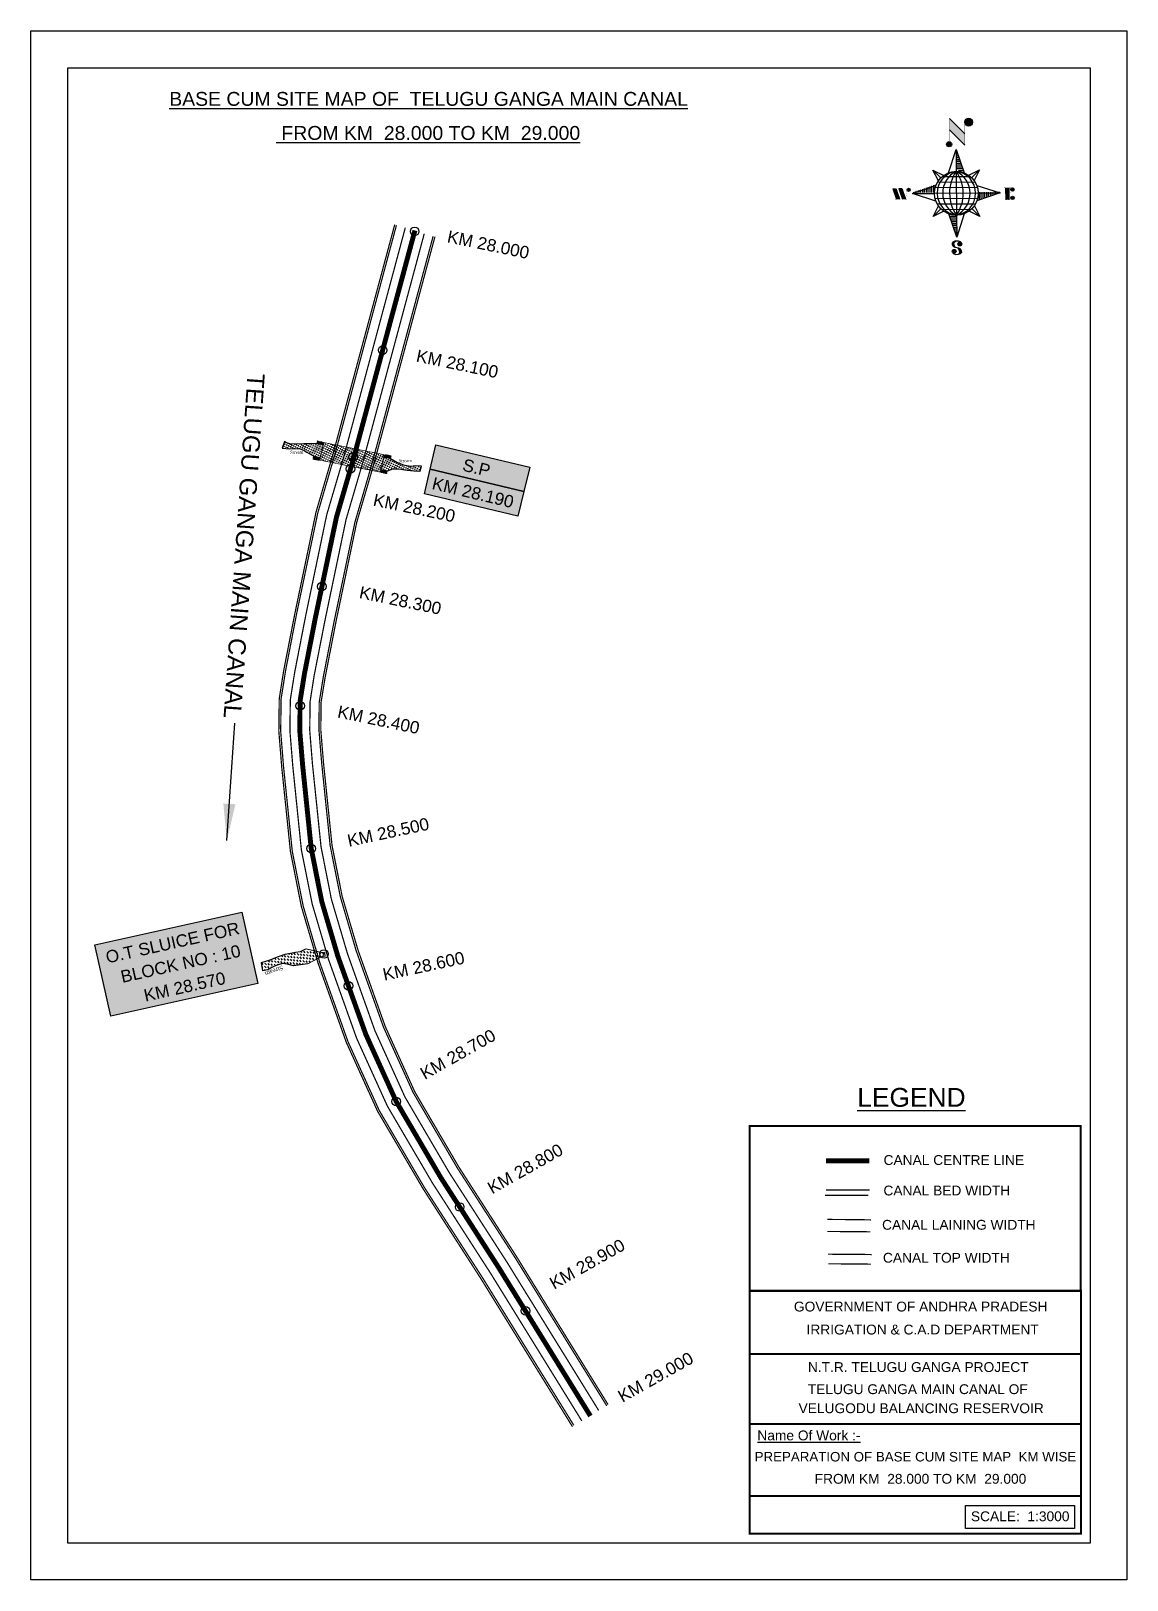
# Model space of a CAD drawing. Header units: inches. Extents: x 263488 to 264379, y 1730993 to 1732253.
import ezdxf

# ---------------------------------------------------------------- set-up
doc = ezdxf.new("R2010")
doc.units = ezdxf.units.IN
doc.header["$MEASUREMENT"] = 0
doc.header["$PDMODE"] = 32
doc.header["$PDSIZE"] = 7
doc.linetypes.add('ACAD_ISO02W100', pattern=[15, 12, -3])
for name, color, linetype in [('AQUADUCT', 1, 'Continuous'), ('bed with', 5, 'Continuous'), ('bord', 1, 'Continuous'), ('cahnige', 7, 'Continuous'), ('canal', 1, 'Continuous'), ('CARTTRACK', 30, 'ACAD_ISO02W100'), ('chainage', 7, 'Continuous'), ('FRAME 025', 7, 'Continuous'), ('lining', 4, 'Continuous'), ('OT', 7, 'Continuous'), ('STREAM', 4, 'Continuous'), ('Stu coo', 3, 'Continuous'), ('TEXT', 7, 'Continuous'), ('top of bund', 1, 'Continuous'), ('UT', 173, 'ACAD_ISO02W100'), ('V', 6, 'Continuous'), ('ZSTU', 7, 'Continuous')]:
    doc.layers.add(name, color=color, linetype=linetype)
doc.styles.add('5mm', font='times.ttf', dxfattribs={"height": 3})
doc.styles.get("Standard").update_dxf_attribs({"font": 'arial.ttf'})
doc.dimstyles.get("Standard").update_dxf_attribs({"dimtxt": 0.18, "dimasz": 0.18, "dimexe": 0.18, "dimexo": 0.0625, "dimgap": 0.09, "dimtad": 0, "dimtih": 1, "dimtoh": 1, "dimdec": 4, "dimzin": 0, "dimdsep": 46, "dimtxsty": 'Standard', "dimcen": 0.09, "dimadec": 0, "dimazin": 0, "dimtfac": 1, "dimtdec": 4, "dimtofl": 0, "dimtmove": 0, "dimatfit": 3, "dimfxl": 1, "dimtolj": 1, "dimtzin": 0, "dimarcsym": 0})
pattern_1 = [(228.0128, (-362214.33102, -1526288.49251), (-7.999998232158, -9.0000013416072), [0.134536, -13.319088]), (184.9697, (-362214.42102, -1526288.592507), (12.0000010515176, 0.999991307007), [0.230868, -22.855925]), (132.5104, (-362214.65102, -1526288.61251), (9.9999907183468, -11.0000086738712), [0.162788, -16.116032]), (267.2737, (-362215.04102, -1526288.862507), (0.9999960177272, 20.0000002949735), [0.210238, -20.813558]), (292.8337, (-362215.05102, -1526289.072507), (-5.0000099054371, 11.9999964117778), [0.206155, -20.409373]), (357.2737, (-362214.97102, -1526289.262507), (-20.0000002949735, 0.9999960177272), [0.210238, -20.813558]), (37.6942, (-362214.761022, -1526289.272507), (-13.000007345618, -9.9999904051605), [0.278029, -27.524849]), (72.2553, (-362214.541022, -1526289.102507), (7.0000107627054, 21.9999962312392), [0.262488, -25.986321]), (121.4296, (-362214.46102, -1526288.852507), (-8.0000082341764, 12.9999950364926), [0.21095, -20.884073]), (175.2364, (-362214.57102, -1526288.67251), (11.0000009463196, -0.9999915326613), [0.240832, -11.800763]), (222.3974, (-362214.811022, -1526288.652507), (-12.0000073510732, -10.9999920820141), [0.311448, -30.833375]), (138.8141, (-362214.05102, -1526288.87251), (-7.0000029468057, 5.999997313343), [0.106301, -10.523844]), (171.4692, (-362214.13102, -1526288.802507), (12.9999982848151, -2.0000079100398), [0.202237, -20.021511]), (225, (-362214.331, -1526288.7725), (-1e-16, -1.00000030945), [0.141421, -1.272792]), (203.1986, (-362214.40102, -1526288.65251), (4.999999730667, 2.000001325265), [0.076158, -7.539615]), (291.8014, (-362214.47102, -1526288.6825), (-0.9999999105, 3.00000027301), [0.107703, -5.277462]), (30.9638, (-362214.43102, -1526288.7825), (2.999998022288, 2.00000248354), [0.174929, -5.656023]), (161.5651, (-362214.28102, -1526288.6925), (2.00000043459, -0.99999840322), [0.126491, -3.035787]), (16.3895, (-362215.05102, -1526288.682507), (10.000002198412, 2.999992709818), [0.1772, -17.542845]), (70.3462, (-362214.88102, -1526288.63251), (-3.9999952473717, -11.0000021356062), [0.148661, -14.717408]), (293.1986, (-362214.28102, -1526288.49251), (-2.000001325265, 4.999999730667), [0.152315, -7.463458]), (343.6105, (-362214.22102, -1526288.632507), (-10.000002198412, 2.999992709818), [0.1772, -17.542845]), (339.444, (-362215.05102, -1526289.30251), (-5.000001844542, 1.999995996422), [0.17088, -8.373124]), (294.7751, (-362214.89102, -1526289.36251), (-4.9999921892452, 11.000003421839), [0.143178, -14.174643]), (66.8014, (-362214.27102, -1526289.49251), (2.000001325265, 4.999999730667), [0.152315, -7.463458]), (17.354, (-362214.21102, -1526289.35251), (-13.0000020190968, -3.9999945022591), [0.167631, -16.595424]), (69.444, (-362214.76102, -1526289.49251), (-1.999995996422, -5.000001844542), [0.08544, -8.458564]), (101.3099, (-362214.33102, -1526289.4925), (-0.999997632162, 4.00000075223), [0.05099, -5.048029]), (165.9638, (-362214.34102, -1526289.4425), (3.00000054599, -0.99999805736), [0.206155, -3.91695]), (186.009, (-362214.54102, -1526289.392507), (9.999999750906, 0.9999993174818), [0.19105, -18.913923]), (303.6901, (-362214.43102, -1526288.8725), (-1.000001334507, 1.99999955777), [0.144222, -3.461329]), (353.1572, (-362214.351022, -1526288.992507), (16.9999993654786, -2.0000079979248), [0.251794, -24.927563]), (60.9454, (-362214.10102, -1526289.02251), (-4.000000027199, -7.0000003845697), [0.102956, -10.192674]), (90, (-362214.051, -1526288.9325), (-1, 1), [0.06, -0.94]), (120.2564, (-362214.56102, -1526289.36251), (3.9999948868027, -7.0000024558547), [0.138924, -13.75352]), (48.0128, (-362214.63102, -1526289.24251), (7.999998232158, 9.0000013416072), [0.269072, -13.184552]), (0, (-362214.451, -1526289.0425), (1, 1), [0.26, -0.74]), (325.3048, (-362214.19102, -1526289.04251), (-9.9999942589875, 7.0000086095945), [0.158114, -15.653274]), (254.0546, (-362214.06102, -1526289.13251), (-0.999999889296, -4.000000126652), [0.145602, -7.134508]), (207.646, (-362214.10102, -1526289.272507), (-18.9999958071796, -10.0000077131692), [0.237065, -23.469474]), (175.4261, (-362214.311022, -1526289.382507), (-13.0000005583121, 0.9999948011611), [0.250799, -24.829074])]
pattern_2 = [(0, (-362215.051, -1526289.4925), (1.25, 1.25), [1.25, -1.25])]
pattern_3 = [(228.0128, (-362243.17535, -1526336.432974), (-7.999998232158, -9.0000013416072), [0.134536, -13.319088]), (184.9697, (-362243.26535, -1526336.532974), (12.0000010515176, 0.999991307007), [0.230868, -22.855925]), (132.5104, (-362243.49535, -1526336.552974), (9.9999907183468, -11.0000086738712), [0.162788, -16.116032]), (267.2737, (-362243.88535, -1526336.802974), (0.9999960177272, 20.0000002949735), [0.210238, -20.813558]), (292.8337, (-362243.89535, -1526337.012974), (-5.0000099054371, 11.9999964117778), [0.206155, -20.409373]), (357.2737, (-362243.81535, -1526337.202974), (-20.0000002949735, 0.9999960177272), [0.210238, -20.813558]), (37.6942, (-362243.60535, -1526337.212974), (-13.000007345618, -9.9999904051605), [0.278029, -27.524849]), (72.2553, (-362243.38535, -1526337.042974), (7.0000107627054, 21.9999962312392), [0.262488, -25.986321]), (121.4296, (-362243.30535, -1526336.792974), (-8.0000082341764, 12.9999950364926), [0.21095, -20.884073]), (175.2364, (-362243.41535, -1526336.612974), (11.0000009463196, -0.9999915326613), [0.240832, -11.800763]), (222.3974, (-362243.65535, -1526336.592974), (-12.0000073510732, -10.9999920820141), [0.311448, -30.833375]), (138.8141, (-362242.89535, -1526336.81297), (-7.0000029468057, 5.999997313343), [0.106301, -10.523844]), (171.4692, (-362242.97535, -1526336.742974), (12.9999982848151, -2.0000079100398), [0.202237, -20.021511]), (225, (-362243.17535, -1526336.713), (-1e-16, -1.00000030945), [0.141421, -1.272792]), (203.1986, (-362243.24535, -1526336.59297), (4.999999730667, 2.000001325265), [0.076158, -7.539615]), (291.8014, (-362243.31535, -1526336.62297), (-0.9999999105, 3.00000027301), [0.107703, -5.277462]), (30.9638, (-362243.27535, -1526336.72297), (2.999998022288, 2.00000248354), [0.174929, -5.656023]), (161.5651, (-362243.12535, -1526336.63297), (2.00000043459, -0.99999840322), [0.126491, -3.035787]), (16.3895, (-362243.89535, -1526336.622974), (10.000002198412, 2.999992709818), [0.1772, -17.542845]), (70.3462, (-362243.72535, -1526336.572974), (-3.9999952473717, -11.0000021356062), [0.148661, -14.717408]), (293.1986, (-362243.12535, -1526336.43297), (-2.000001325265, 4.999999730667), [0.152315, -7.463458]), (343.6105, (-362243.06535, -1526336.572974), (-10.000002198412, 2.999992709818), [0.1772, -17.542845]), (339.444, (-362243.89535, -1526337.24297), (-5.000001844542, 1.999995996422), [0.17088, -8.373124]), (294.7751, (-362243.73535, -1526337.302974), (-4.9999921892452, 11.000003421839), [0.143178, -14.174643]), (66.8014, (-362243.11535, -1526337.43297), (2.000001325265, 4.999999730667), [0.152315, -7.463458]), (17.354, (-362243.05535, -1526337.292974), (-13.0000020190968, -3.9999945022591), [0.167631, -16.595424]), (69.444, (-362243.60535, -1526337.43297), (-1.999995996422, -5.000001844542), [0.08544, -8.458564]), (101.3099, (-362243.17535, -1526337.43297), (-0.999997632162, 4.00000075223), [0.05099, -5.048029]), (165.9638, (-362243.18535, -1526337.38297), (3.00000054599, -0.99999805736), [0.206155, -3.91695]), (186.009, (-362243.38535, -1526337.332974), (9.999999750906, 0.9999993174818), [0.19105, -18.913923]), (303.6901, (-362243.27535, -1526336.81297), (-1.000001334507, 1.99999955777), [0.144222, -3.461329]), (353.1572, (-362243.19535, -1526336.932974), (16.9999993654786, -2.0000079979248), [0.251794, -24.927563]), (60.9454, (-362242.94535, -1526336.96297), (-4.000000027199, -7.0000003845697), [0.102956, -10.192674]), (90, (-362242.8953, -1526336.873), (-1, 1), [0.06, -0.94]), (120.2564, (-362243.40535, -1526337.302974), (3.9999948868027, -7.0000024558547), [0.138924, -13.75352]), (48.0128, (-362243.47535, -1526337.182974), (7.999998232158, 9.0000013416072), [0.269072, -13.184552]), (0, (-362243.2953, -1526336.983), (1, 1), [0.26, -0.74]), (325.3048, (-362243.03535, -1526336.982974), (-9.9999942589875, 7.0000086095945), [0.158114, -15.653274]), (254.0546, (-362242.90535, -1526337.07297), (-0.999999889296, -4.000000126652), [0.145602, -7.134508]), (207.646, (-362242.94535, -1526337.212974), (-18.9999958071796, -10.0000077131692), [0.237065, -23.469474]), (175.4261, (-362243.15535, -1526337.322974), (-13.0000005583121, 0.9999948011611), [0.250799, -24.829074])]
pattern_4 = [(267.297113149, (-8720374.938, 50637915.138), (10.5367255337, -0.497431438), [])]
pattern_5 = [(357.297113149, (-8720374.938, 50637915.138), (0.497431438, 10.5367255337), [])]

# ---------------------------------------------------------------- blocks, each defined once
blk = doc.blocks.new('VBVB')
at = {"layer": 'STREAM'}
h = blk.add_hatch(dxfattribs=at)
h.set_pattern_fill('DASH', color=256, scale=10, style=0)
h.set_pattern_definition([(0, (17867.8837, -28501.71), (1.25, 1.25), [1.25, -1.25])])
h.paths.add_polyline_path([(380095.96, 1497774.98), (380098.87, 1497780.21), (380100.45, 1497784.62), (380101.78, 1497788.77), (380103.77, 1497793.59), (380099.53, 1497795.92), (380098.45, 1497793.51), (380097.62, 1497789.6), (380096.96, 1497787.69), (380095.79, 1497784.7), (380093.88, 1497782.96), (380090.89, 1497780.8), (380086.57, 1497773.96), (380084.6, 1497765.18), (380084.08, 1497764.33), (380085.94, 1497763.15), (380086.57, 1497763.83), (380093.72, 1497769.3), (380094.46, 1497772.65)])
at = {"layer": 'OT', "const_width": 0.5}
blk.add_lwpolyline([(380084.6, 1497765.18), (380084.07, 1497764.33), (380083.55, 1497763.48), (380085.4, 1497762.31), (380085.94, 1497763.15), (380084.08, 1497764.33), (380085.94, 1497763.15), (380086.57, 1497763.83), (380093.72, 1497769.3), (380086.57, 1497763.83), (380085.94, 1497763.15), (380084.08, 1497764.33), (380084.6, 1497765.18), (380086.57, 1497773.96)], dxfattribs=at)
at = {"layer": 'STREAM'}
blk.add_lwpolyline([(380086.57, 1497773.96), (380090.89, 1497780.8), (380093.88, 1497782.96), (380095.79, 1497784.7), (380096.96, 1497787.69), (380097.62, 1497789.6), (380098.45, 1497793.51), (380099.53, 1497795.92), (380103.77, 1497793.59), (380101.78, 1497788.77), (380100.45, 1497784.62), (380098.87, 1497780.21), (380095.96, 1497774.98), (380094.46, 1497772.65), (380093.72, 1497769.3)], dxfattribs=at)
at = {"layer": 'cahnige', "style": '5mm'}
blk.add_text('Stream', height=2.5, rotation=71.17434, dxfattribs=at).set_placement((380095, 1497785.49))
blk = doc.blocks.new('A$C377B10CC')
at = {"layer": 'STREAM'}
h = blk.add_hatch(dxfattribs=at)
h.set_pattern_fill('DASH', color=256, scale=10, style=0)
h.set_pattern_definition(pattern_2)
h.paths.add_polyline_path([(-21.1, 10.4), (-19.3, 15), (-16.2, 21.2), (-13.8, 26.1), (-11.8, 30.8), (-15.9, 33.3), (-17.5, 29), (-18.4, 24.9), (-21.4, 20), (-25.2, 15.7), (-29.9, 11.7), (-32.6, 7.4), (-28.1, 4.5), (-23.6, 1.5), (-21.1, 5.7)])
h = blk.add_hatch(dxfattribs=at)
h.set_pattern_fill('DASH', color=256, scale=10, style=0)
h.set_pattern_definition(pattern_2)
h.paths.add_polyline_path([(-60.2, -34.7), (-54, -38.6), (-47.9, -42.7), (-22.3, -0.1), (-28.4, 4), (-34.5, 8)])
h = blk.add_hatch(dxfattribs=at)
h.set_pattern_fill('DASH', color=256, scale=10, style=0)
h.set_pattern_definition(pattern_2)
h.paths.add_polyline_path([(-57.7, -50.5), (-52.5, -46.4), (-49.9, -42.1), (-54.3, -39.1), (-58.8, -36.3), (-61.4, -40.5), (-63.6, -47.5), (-64.8, -50.6), (-68, -60.3), (-69.9, -62.9), (-71.7, -64.6), (-67.4, -68.4), (-64.9, -63), (-63.3, -57.9), (-61.9, -54.8), (-59.5, -52.2)])
at = {"layer": 'UT', "ltscale": 0.2}
h = blk.add_hatch(dxfattribs=at)
h.set_pattern_fill('GRAVEL', color=256, style=0)
h.set_pattern_definition(pattern_1)
h.paths.add_polyline_path([(-34.2, 8.5), (-32.6, 7.4), (-29.9, 11.7), (-31.7, 12.8)])
h = blk.add_hatch(dxfattribs=at)
h.set_pattern_fill('GRAVEL', color=256, style=0)
h.set_pattern_definition(pattern_1)
h.paths.add_polyline_path([(-23.6, 1.5), (-22, 0.4), (-19.4, 4.7), (-21.1, 5.7)])
h = blk.add_hatch(dxfattribs=at)
h.set_pattern_fill('GRAVEL', color=256, style=0)
h.set_pattern_definition(pattern_3)
h.paths.add_polyline_path([(-58.8, -36.3), (-60.5, -35.2), (-63.1, -39.5), (-61.4, -40.5)])
h = blk.add_hatch(dxfattribs=at)
h.set_pattern_fill('GRAVEL', color=256, style=0)
h.set_pattern_definition(pattern_3)
h.paths.add_polyline_path([(-48.2, -43.2), (-49.9, -42.2), (-52.5, -46.4), (-50.8, -47.5)])
at = {"layer": 'STREAM'}
for points in [[(-29.9, 11.7), (-25.2, 15.7), (-21.4, 20), (-18.4, 24.9), (-17.5, 29), (-15.9, 33.3), (-11.8, 30.8), (-13.8, 26.1), (-16.2, 21.2), (-19.3, 15), (-21.1, 10.4), (-21.1, 5.7)], [(-61.4, -40.5), (-63.6, -47.5), (-64.8, -50.6), (-68, -60.3), (-69.9, -62.9), (-71.7, -64.6), (-67.4, -68.4), (-64.9, -63), (-63.3, -57.9), (-61.9, -54.8), (-59.5, -52.2), (-57.7, -50.5), (-52.5, -46.4)]]:
    blk.add_lwpolyline(points, dxfattribs=at)
at = {"layer": 'UT', "ltscale": 0.2, "const_width": 0.5}
for points in [[(-34.2, 8.5), (-31.7, 12.8)], [(-31.7, 12.8), (-29.9, 11.7)], [(-60.5, -35.2), (-34.5, 8)], [(-48.2, -43.3), (-22.3, -0.1)], [(-34.6, 8), (-28.4, 4), (-22.3, -0.1)], [(-34.2, 8.5), (-28.1, 4.5), (-22, 0.4)], [(-32.6, 7.4), (-29.9, 11.7)], [(-23.6, 1.5), (-21.1, 5.7)], [(-22.3, -0.1), (-22, 0.4)], [(-22, 0.4), (-19.4, 4.7)], [(-21.1, 5.7), (-19.4, 4.7)], [(-63.1, -39.5), (-60.5, -35.2)], [(-61.4, -40.5), (-58.8, -36.3)], [(-60.5, -35.2), (-54.3, -39.1), (-48.2, -43.3)], [(-60.2, -34.7), (-54, -38.6), (-47.9, -42.8)], [(-63.1, -39.5), (-61.4, -40.5)], [(-52.5, -46.4), (-49.9, -42.1)], [(-52.5, -46.4), (-50.8, -47.5)], [(-50.8, -47.5), (-48.2, -43.2)]]:
    blk.add_lwpolyline(points, dxfattribs=at)
at = {"layer": 'cahnige', "style": '5mm'}
for p in [(-24.7, 17), (-60.9, -63.7)]:
    blk.add_text('Stream', height=2.5, rotation=71.1743, dxfattribs=at).set_placement(p)
blk = doc.blocks.new('*X4')
at = {"color": 0, "linetype": 'Continuous'}
for p, q in [((6321.6, 240.5), (6322.3, 241.2)), ((6321.6, 240.3), (6322.3, 241)), ((6321.6, 240.1), (6322.3, 240.8)), ((6321.6, 239.9), (6322.4, 240.7)), ((6321.6, 239.8), (6322.4, 240.6)), ((6321.6, 239.6), (6322.5, 240.5)), ((6321.6, 239.4), (6322.5, 240.3)), ((6321.6, 239.2), (6322.6, 240.2)), ((6321.7, 239.1), (6322.6, 240.1)), ((6321.8, 240.8), (6322.4, 241.4)), ((6321.8, 239), (6322.7, 240)), ((6321.8, 239), (6322.8, 239.9)), ((6321.9, 238.9), (6322.9, 239.8)), ((6322, 238.8), (6323, 239.7)), ((6322.1, 241.3), (6322.4, 241.6)), ((6322.1, 238.7), (6323.1, 239.6)), ((6322.2, 238.6), (6323.1, 239.6)), ((6322.3, 238.5), (6323.2, 239.5)), ((6322.4, 238.5), (6323.3, 239.4)), ((6322.5, 238.4), (6323.4, 239.3)), ((6322.7, 238.4), (6323.6, 239.3)), ((6322.8, 238.3), (6323.7, 239.2)), ((6322.9, 238.3), (6323.8, 239.1)), ((6323.1, 238.2), (6323.9, 239.1)), ((6323.2, 238.2), (6324, 239)), ((6323.3, 238.2), (6324.2, 239)), ((6323.5, 238.1), (6324.3, 238.9)), ((6323.7, 238.1), (6324.4, 238.9)), ((6323.8, 238.1), (6324.6, 238.8)), ((6324.1, 238.2), (6324.7, 238.8)), ((6324.3, 238.3), (6324.9, 238.8)), ((6324.6, 238.3), (6325.1, 238.8)), ((6324.8, 238.4), (6325.2, 238.8)), ((6325.1, 238.5), (6325.4, 238.8)), ((6325.4, 238.6), (6325.6, 238.8))]:
    blk.add_line(p, q, dxfattribs=at)
blk = doc.blocks.new('*X3')
at = {"color": 0, "linetype": 'Continuous'}
for p, q in [((6324.4, 240.3), (6324.5, 240.4)), ((6324.6, 240.3), (6324.8, 240.5)), ((6324.7, 240.2), (6325, 240.5)), ((6324.8, 240.2), (6325.2, 240.6)), ((6325, 240.1), (6325.5, 240.6)), ((6325.1, 240.1), (6325.6, 240.6)), ((6325.2, 240), (6325.8, 240.6)), ((6325.3, 240), (6326, 240.6)), ((6325.4, 239.9), (6326.1, 240.6)), ((6325.5, 239.8), (6326.2, 240.5)), ((6325.6, 239.8), (6326.3, 240.5)), ((6325.7, 239.7), (6326.5, 240.4)), ((6325.9, 239.6), (6326.6, 240.3)), ((6326, 239.5), (6326.7, 240.3)), ((6326, 239.4), (6326.8, 240.2)), ((6326.1, 239.3), (6327, 240.2)), ((6326.2, 239.3), (6327.1, 240.1)), ((6326.3, 239.2), (6327.1, 240)), ((6326.4, 239.1), (6327.2, 239.9)), ((6326.5, 239), (6327.3, 239.8)), ((6326.5, 238.9), (6327.4, 239.7)), ((6326.6, 238.8), (6327.5, 239.6)), ((6326.7, 238.7), (6327.5, 239.5)), ((6326.8, 238.6), (6327.6, 239.4)), ((6326.8, 238.5), (6327.7, 239.3)), ((6326.8, 236.5), (6327.4, 237)), ((6326.9, 238.3), (6327.8, 239.2)), ((6326.9, 238.2), (6327.9, 239.1)), ((6326.9, 236.8), (6327.6, 237.4)), ((6327, 238.1), (6327.8, 239)), ((6327, 237.9), (6327.8, 238.8)), ((6327, 237.8), (6327.8, 238.6)), ((6327, 237.6), (6327.8, 238.4)), ((6327, 237.4), (6327.8, 238.2)), ((6327, 237.3), (6327.8, 238)), ((6327, 237.1), (6327.8, 237.9))]:
    blk.add_line(p, q, dxfattribs=at)
blk = doc.blocks.new('H')
at = {"layer": 'bord', "extrusion": (0.000427885, 0.004792, 0.999988)}
h = blk.add_hatch(dxfattribs=at)
h.set_pattern_fill('LINE', color=8, scale=84.387686, angle=-2.70289, style=0)
h.set_pattern_definition(pattern_5)
h.paths.add_polyline_path([(-492.5, 785.6, -0.090992), (-448, 775.2), (-486.5, 912)])
h = blk.add_hatch(dxfattribs=at)
h.set_pattern_fill('LINE', color=8, scale=84.387686, angle=-92.70289, style=0)
h.set_pattern_definition(pattern_4)
h.paths.add_polyline_path([(-624.9, 665.1, -0.090992), (-614.5, 709.6), (-751.3, 671.1)])
h = blk.add_hatch(dxfattribs=at)
h.set_pattern_fill('LINE', color=8, scale=84.387686, angle=-92.70289, style=0)
h.set_pattern_definition(pattern_4)
h.paths.add_polyline_path([(-245.6, 647.2), (-372, 653.2, -0.090992), (-382.4, 608.7)])
h = blk.add_hatch(dxfattribs=at)
h.set_pattern_fill('LINE', color=8, scale=84.387686, angle=-2.70289, style=0)
h.set_pattern_definition(pattern_5)
h.paths.add_polyline_path([(-504.4, 532.7, -0.090992), (-548.9, 543.1), (-510.4, 406.3)])
for p, q in [((-516.2, 1087.1, -1217.1), (-431.5, 994, -1216.7)), ((-519.4, 1020.4, -1216.8), (-434.7, 927.3, -1216.4)), ((-538.3, 773.7, -1215.6), (-487, 906.2, -1216.3)), ((-487, 906.2, -1216.3), (-493, 779.8, -1215.7)), ((-487, 906.2, -1216.3), (-448.5, 769.4, -1215.7)), ((-626.7, 793.8, -1215.7), (-566.8, 760.2, -1215.6)), ((-626.7, 793.8, -1215.7), (-584.1, 747, -1215.5)), ((-598.9, 731, -1215.4), (-626.7, 793.8, -1215.7)), ((-421.3, 753.3, -1215.6), (-358.5, 781.1, -1215.7)), ((-358.5, 781.1, -1215.7), (-405.3, 738.5, -1215.5)), ((-358.5, 781.1, -1215.7), (-392.1, 721.2, -1215.4)), ((-864.7, 700.9, -1215.1), (-846.9, 637.7, -1214.9)), ((-846.9, 700.1, -1215.1), (-829.1, 636.9, -1214.9)), ((-829.1, 699.2, -1215.2), (-811.3, 636, -1214.9)), ((-829.1, 699.2, -1215.2), (-811.3, 698.4, -1215.2)), ((-811.3, 698.4, -1215.2), (-793.5, 635.2, -1214.9)), ((-751.8, 665.3, -1215), (-615, 703.8, -1215.3)), ((-751.8, 665.3, -1215), (-625.4, 659.3, -1215)), ((-619.3, 614, -1214.8), (-751.8, 665.3, -1215)), ((-246.1, 641.4, -1215.1), (-382.9, 602.9, -1214.9)), ((-378.6, 692.6, -1215.3), (-246.1, 641.4, -1215.1)), ((-372.5, 647.4, -1215.1), (-246.1, 641.4, -1215.1)), ((-213.5, 669.3, -1215.3), (-216.7, 600.8, -1214.9)), ((-197.2, 599.9, -1214.9), (-193.9, 668.4, -1215.3)), ((-639.4, 525.6, -1214.4), (-605.8, 585.5, -1214.7)), ((-639.4, 525.6, -1214.4), (-592.6, 568.1, -1214.6)), ((-576.6, 553.3, -1214.6), (-639.4, 525.6, -1214.4)), ((-510.9, 400.5, -1213.9), (-549.4, 537.2, -1214.5)), ((-371.2, 512.9, -1214.5), (-431.1, 546.5, -1214.6)), ((-371.2, 512.9, -1214.5), (-413.8, 559.7, -1214.7)), ((-399, 575.7, -1214.7), (-371.2, 512.9, -1214.5)), ((-459.6, 533, -1214.5), (-510.9, 400.5, -1213.9)), ((-504.9, 526.9, -1214.5), (-510.9, 400.5, -1213.9))]:
    blk.add_line(p, q, dxfattribs=at)
at = {"layer": 'bord', "color": 8, "linetype": 'ByBlock', "extrusion": (0.000427885, 0.004792, 0.999988)}
for p, q in [((-386.5, 711.4, -1215.4), (-605.5, 721.7, -1215.4)), ((-410.8, 744.2, -1215.5), (-578.1, 752.1, -1215.5)), ((-493, 779.8, -1215.7), (-504.9, 526.9, -1214.5)), ((-372.5, 647.4, -1215.1), (-625.4, 659.3, -1215)), ((-378, 615.9, -1214.9), (-622.9, 627.5, -1214.9)), ((-375, 679.2, -1215.3), (-619.9, 690.7, -1215.2)), ((-392.4, 584.9, -1214.8), (-611.4, 595.3, -1214.7)), ((-419.8, 554.6, -1214.6), (-587.1, 562.5, -1214.6))]:
    blk.add_line(p, q, dxfattribs=at)
at = {"layer": 'bord', "extrusion": (0.000427885, 0.004792, 0.999988), "elevation": -1212.1}
for points, const_width in [([(-522, 959.6), (-515.7, 1092.9)], 1.61), ([(-434.2, 933.1), (-427.9, 1066.5)], 1.61), ([(-870.1, 707), (-846.4, 705.9)], 0.642), ([(-828.6, 642.7), (-855.2, 643.9)], 0.642), ([(-828.6, 642.7), (-821, 678)], 0.642), ([(-810.8, 641.8), (-784.1, 640.6)], 0.642), ([(-793, 641), (-781.6, 693.9)], 0.642), ([(-222.7, 675.6), (-173.8, 673.3)], 0.706), ([(-194.8, 644.8), (-185, 644.4)], 0.706), ([(-177.1, 604.8), (-226, 607.1)], 0.706)]:
    blk.add_lwpolyline(points, dxfattribs=dict(at, const_width=const_width))
for points, const_width in [([(-413.7, 1073.1, 1), (-397.6, 1057.7, 1)], 22.3), ([(-530.3, 949.5, 1), (-519.6, 939.3, 1)], 14.8), ([(-775.9, 696.6, 1), (-769.5, 690.4, 1)], 8.9), ([(-177.8, 666.9, 1), (-170.8, 660.1, 1)], 9.79), ([(-180.1, 618, 1), (-173.1, 611.2, 1)], 9.79), ([(-489.8, 361.7, 1), (-498.1, 369.1, 1)], 11.1), ([(-525.2, 321.6, 1), (-533.4, 328.9, 1)], 11.1)]:
    blk.add_lwpolyline(points, format="xyb", close=True, dxfattribs=dict(at, const_width=const_width))
for points in [[(-537, 317.4), (-530.7, 310.5), (-519.8, 306.8), (-504.9, 306.9), (-493.9, 310), (-486.3, 317.7), (-486.5, 325.8), (-490.6, 333.3), (-493.5, 336.2), (-502.8, 340.9), (-522.5, 347.3), (-530.4, 351.6), (-533.7, 354.6), (-537.4, 362.6), (-537, 373.4), (-530, 380.7), (-520, 384.1), (-503.5, 384.2), (-492.5, 379.9), (-487.1, 373.3)], [(-522.5, 347.6), (-526.2, 353.8), (-527.8, 360.6), (-527.9, 370.6), (-525.9, 375.5), (-521.3, 381.2), (-514.5, 384.4)], [(-504.9, 306.9), (-499, 312.4), (-497, 319.4), (-497.5, 326.5), (-501.2, 335.4), (-509.2, 343.2)]]:
    blk.add_lwpolyline(points, dxfattribs=at)
at = {"layer": 'bord', "extrusion": (0.000427885, 0.004792, 0.999988)}
for centre, radius in [((-405.6, 1065.4, -1212.1), 22.3), ((-525, 944.4, -1212.1), 14.8), ((-498.4, 659.1, -1212.1), 126.6), ((-772.7, 693.5, -1212.1), 8.9), ((-174.3, 663.5, -1212.1), 9.79), ((-176.6, 614.6, -1212.1), 9.79), ((-494, 365.4, -1212.1), 11.1), ((-529.3, 325.2, -1212.1), 11.1)]:
    blk.add_circle(centre, radius, dxfattribs=at)
at = {"layer": 'bord', "color": 8, "linetype": 'ByBlock', "extrusion": (0.000427885, 0.004792, 0.999988)}
for centre, radius, start, end in [((-481.5, 658.3, -1212.1), 127.7, 94.92536, 259.66906), ((-436.8, 656.2, -1212.1), 140.8, 113.28644, 241.30798), ((-315.9, 650.5, -1212.1), 222.3, 142.58916, 212.00526), ((-560.1, 662.1, -1212.1), 140.8, 293.28644, 61.30798), ((-681, 667.8, -1212.1), 222.3, 322.58916, 32.00526), ((-515.4, 659.9, -1212.1), 127.7, 274.92536, 79.66906)]:
    blk.add_arc(centre, radius, start, end, dxfattribs=at)
at = {"layer": 'bord', "extrusion": (0.000427885, 0.004792, 0.999988)}
for points in [[(-515.7, 1092.9, -1212.1), (-431, 999.8, -1212.1), (-518.9, 1026.2, -1212.1), (-434.2, 933.1, -1212.1)], [(-864.1, 706.7, -1212.1), (-846.4, 705.9, -1212.1), (-846.3, 643.5, -1212.1), (-828.6, 642.7, -1212.1)], [(-828.6, 705, -1212.1), (-810.8, 704.2, -1212.1), (-810.8, 641.8, -1212.1), (-793, 641, -1212.1)], [(-193.4, 674.2, -1212.1), (-196.6, 605.7, -1212.1), (-213, 675.1, -1212.1), (-216.2, 606.7, -1212.1)]]:
    blk.add_solid(points, dxfattribs=at)
at = {"layer": 'bord', "extrusion": (0.000427885, 0.004792, 0.999988), "xscale": 7.977342409717546, "yscale": 7.977342408231451, "zscale": 7.977342408476333, "rotation": 138.0840426661453}
for name, p in [('*X3', (38300.5, -31929.4, -1212.1)), ('*X4', (38314.4, -31950.9, -1212.1))]:
    blk.add_blockref(name, p, dxfattribs=at)

msp = doc.modelspace()

# ---------------------------------------------------------------- hatches: boundary and pattern name
at = {"layer": 'V'}
msp.add_hatch(color=2, dxfattribs=at).paths.add_polyline_path([(263539.9, 1731509.5), (263659.3, 1731536), (263672.2, 1731478), (263552.8, 1731451.5)])
at = {"layer": 'ZSTU'}
h = msp.add_hatch(color=135, dxfattribs=at)
h.set_gradient(color1=(141, 177, 78), color2=(107, 135, 59), one_color=1, tint=0.38, name='CYLINDER')
h.paths.add_polyline_path([(263817.1, 1731916.2), (263812.4, 1731896.3), (263888.6, 1731878.1), (263893.3, 1731898.1)])
h.paths.add_polyline_path([(263834.9, 1731893.2), (263861.8, 1731886.8), (263865.4, 1731901.9), (263838.5, 1731908.3)], flags=24)
h = msp.add_hatch(color=252, dxfattribs=at)
h.set_gradient(color1=(167, 88, 159), color2=(127, 67, 121), one_color=1, tint=0.38, name='CYLINDER')
h.paths.add_polyline_path([(263883.8, 1731858.2), (263888.6, 1731878.1), (263812.4, 1731896.3), (263807.7, 1731876.3)])
h.paths.add_polyline_path([(263810.1, 1731878.2), (263880.7, 1731861.4), (263884.3, 1731876.3), (263813.6, 1731893.1)], flags=24)

# ---------------------------------------------------------------- linework, layer by layer
at = {"linetype": 'ByBlock'}
for points in [[(263487.9, 1730992.8), (263487.9, 1732252.8), (264378.9, 1732252.8), (264378.9, 1730992.8)], [(264348.9, 1732222.8), (264348.9, 1731022.8), (263517.9, 1731022.8), (263517.9, 1732222.8)]]:
    msp.add_lwpolyline(points, close=True, dxfattribs=at)
for p in [(263799.8, 1732089.8), (263773.8, 1731993.2), (263747.7, 1731896.7), (263724.4, 1731800.9), (263706.7, 1731703.9), (263715.7, 1731587.9), (263746, 1731476.1), (263784.8, 1731382), (263836.4, 1731296.2), (263889.9, 1731211.7)]:
    msp.add_point(p)
at = {"color": 2}
for p in [(263749.9, 1731906.4), (263726.1, 1731502)]:
    msp.add_point(p, dxfattribs=at)
at = {"layer": 'bed with', "const_width": 1}
for points in [[(263792.2, 1732092.8), (263741.9, 1731905.4), (263728.3, 1731859.2), (263711.2, 1731777.1), (263702.3, 1731731.3), (263698.7, 1731708.7), (263698.4, 1731683.3), (263700.7, 1731655.1), (263707.7, 1731586.7), (263716.5, 1731542.7), (263729.8, 1731497.5), (263752.6, 1731433.5), (263777.6, 1731378.3), (263814.2, 1731315.8), (263861.5, 1731242.3), (263935.7, 1731122.2)], [(263807.6, 1732087.9), (263757.4, 1731901), (263744, 1731855.3), (263727, 1731773.9), (263718.1, 1731728.5), (263714.8, 1731707.4), (263714.5, 1731683.9), (263716.7, 1731656.6), (263723.7, 1731589.1), (263732.1, 1731546.6), (263745.1, 1731502.5), (263767.5, 1731439.6), (263791.9, 1731385.7), (263827.9, 1731324.2), (263875.1, 1731250.9), (263949.4, 1731130.7)], [(264168.5, 1731305.7), (264166.4, 1731305.7), (264133.6, 1731305.7), (264133.4, 1731305.7)], [(264169.6, 1731310.1), (264166.5, 1731310.1), (264134.3, 1731310.1)]]:
    msp.add_lwpolyline(points, dxfattribs=at)
at = {"layer": 'canal', "color": 6, "const_width": 4}
for points in [[(264169.5, 1731333.7), (264166.9, 1731333.7), (264134.3, 1731333.7)], [(264134.3, 1731333.7), (264169.5, 1731333.7)]]:
    msp.add_lwpolyline(points, dxfattribs=at)
at = {"layer": 'FRAME 025', "lineweight": -3, "const_width": 1.64}
for points in [[(264072.1, 1731362.2), (264341.2, 1731362.2), (264341.2, 1731228), (264072.1, 1731228)], [(264072.1, 1731228), (264341.6, 1731228), (264341.6, 1731030.4), (264072.1, 1731030.4)]]:
    msp.add_lwpolyline(points, close=True, dxfattribs=at)
for points in [[(264072.1, 1731176.7), (264341.6, 1731176.7)], [(264072.1, 1731119.8), (264341.6, 1731119.8)], [(264072.1, 1731061.2), (264341.6, 1731061.2)]]:
    msp.add_lwpolyline(points, dxfattribs=at)
at = {"layer": 'lining', "const_width": 1}
for points in [[(263785, 1732094.8), (263734.7, 1731907.4), (263721.1, 1731861), (263703.8, 1731778.6), (263694.9, 1731732.6), (263691.2, 1731709.4), (263690.9, 1731683), (263693.2, 1731654.4), (263700.3, 1731585.6), (263709.2, 1731540.9), (263722.6, 1731495.2), (263745.6, 1731430.7), (263770.9, 1731374.9), (263807.8, 1731311.9), (263855.2, 1731238.3), (263929.2, 1731118.6)], [(263814.8, 1732085.8), (263764.6, 1731899), (263751.3, 1731853.5), (263734.3, 1731772.4), (263725.5, 1731727.2), (263722.2, 1731706.7), (263722, 1731684.1), (263724.2, 1731657.3), (263731.1, 1731590.2), (263739.4, 1731548.4), (263752.2, 1731504.8), (263774.5, 1731442.4), (263798.6, 1731389.2), (263834.3, 1731328.2), (263881.5, 1731254.9), (263956, 1731134.4)], [(264135.3, 1731286.1), (264160, 1731285.9), (264170.7, 1731285.7)], [(264135.3, 1731276.3), (264162.1, 1731276.1), (264170.2, 1731276)]]:
    msp.add_lwpolyline(points, dxfattribs=at)
at = {"layer": 'top of bund', "const_width": 1}
for points in [[(263783.6, 1732095.3), (263733.2, 1731907.8), (263719.6, 1731861.4), (263702.4, 1731778.9), (263693.4, 1731732.9), (263689.7, 1731709.5), (263689.4, 1731683), (263691.7, 1731654.3), (263698.8, 1731585.4), (263707.7, 1731540.6), (263721.2, 1731494.8), (263744.2, 1731430.2), (263769.6, 1731374.2), (263806.6, 1731311.1), (263853.9, 1731237.5), (263928.1, 1731117.5)], [(263816.3, 1732085.5), (263766.1, 1731898.6), (263752.7, 1731853.1), (263735.8, 1731772.1), (263727, 1731726.9), (263723.7, 1731706.6), (263723.5, 1731684.2), (263725.7, 1731657.4), (263732.6, 1731590.5), (263740.9, 1731548.7), (263753.7, 1731505.3), (263775.9, 1731443), (263799.9, 1731389.9), (263835.6, 1731328.9), (263882.7, 1731255.7), (263957, 1731135.5)], [(264135.9, 1731257.8), (264160.4, 1731257.7), (264171.3, 1731257.5)], [(264170.8, 1731249.7), (264162.9, 1731249.8), (264136, 1731250)]]:
    msp.add_lwpolyline(points, dxfattribs=at)
at = {"layer": 'V', "color": 6, "const_width": 4}
msp.add_lwpolyline([(263800, 1732090.5), (263749.6, 1731903.2), (263736.2, 1731857.2), (263719.1, 1731775.5), (263710.2, 1731729.9), (263706.7, 1731708), (263706.4, 1731683.6), (263708.7, 1731655.8), (263715.7, 1731587.9), (263724.3, 1731544.6), (263737.4, 1731500), (263760.1, 1731436.6), (263784.8, 1731382), (263821.1, 1731320), (263868.3, 1731246.6), (263942.7, 1731126.2)], dxfattribs=at)
at = {"layer": 'V', "color": 2}
msp.add_lwpolyline([(263539.9, 1731509.5), (263659.3, 1731536), (263672.2, 1731478), (263552.8, 1731451.5)], close=True, dxfattribs=at)
at = {"layer": 'V', "color": 0}
msp.add_lwpolyline([(264247.6, 1731053.5), (264336.3, 1731053.5), (264336.3, 1731034.8), (264247.6, 1731034.8)], close=True, dxfattribs=at)
at = {"layer": 'ZSTU', "color": 135}
msp.add_lwpolyline([(263817.1, 1731916.2), (263893.3, 1731898.1), (263888.6, 1731878.1), (263812.4, 1731896.3)], close=True, dxfattribs=at)
at = {"layer": 'ZSTU', "color": 252}
msp.add_lwpolyline([(263812.4, 1731896.3), (263888.6, 1731878.1), (263883.8, 1731858.2), (263807.7, 1731876.3)], close=True, dxfattribs=at)

# ---------------------------------------------------------------- block references
at = {"layer": 'AQUADUCT', "color": 1, "xscale": 0.140803918402917, "yscale": 0.1408039184752852, "zscale": 0.1408039184379445, "rotation": 3.078330572958626}
msp.add_blockref('H', (264315.3, 1732032.7, 170.9), dxfattribs=at)
at = {"layer": 'CARTTRACK', "color": 3, "rotation": 289.6941674722016}
msp.add_blockref('A$C377B10CC', (263779.1, 1731873), dxfattribs=at)
at = {"layer": 'CARTTRACK', "color": 3, "xscale": 1.439622272819899, "yscale": 1.439622273668647, "zscale": 1.439622273616309, "rotation": 129.6644577496513}
msp.add_blockref('VBVB', (2272828.7, 2686576.5), dxfattribs=at)

# ---------------------------------------------------------------- texts
at = {"layer": 'chainage', "color": 0}
for s, rotation, p in [('KM 28.000', 348.2808, (263825.6, 1732081)), ('KM 28.100', 348.2808, (263800.4, 1731984)), ('KM 28.200', 348.2808, (263765.4, 1731866.8)), ('KM 28.300', 348.2808, (263754.1, 1731791.6)), ('KM 28.400', 348.2808, (263736.4, 1731694.5)), ('KM 28.500', 12.152, (263746.3, 1731589.1)), ('KM 28.600', 12.152, (263775.1, 1731480.2)), ('KM 28.700', 29.448, (263808, 1731399.5)), ('KM 28.800', 29.448, (263862.7, 1731306.4)), ('KM 28.900', 29.448, (263913.1, 1731228.9)), ('KM 29.000', 29.448, (263968.7, 1731136.9))]:
    msp.add_text(s, height=10, rotation=rotation, dxfattribs=at).set_placement(p)
at = {"layer": 'chainage', "color": 1}
msp.add_text('TELUGU GANGA MAIN CANAL', height=14.042, rotation=266.0075, dxfattribs=at).set_placement((263664, 1731974.7))
at = {"layer": 'chainage', "color": 0}
for s, height, p in [('%%ULEGEND', 15.34, (264159.6, 1731377.7)), ('CANAL CENTRE LINE', 8, (264181, 1731330.4)), ('CANAL BED WIDTH', 8, (264180.9, 1731305.6)), ('CANAL LAINING WIDTH', 8, (264179.8, 1731277.7)), ('CANAL TOP WIDTH', 8, (264180.5, 1731250.9)), ('GOVERNMENT OF ANDHRA PRADESH ', 8, (264108.1, 1731211.2)), ('IRRIGATION & C.A.D DEPARTMENT', 8, (264118.4, 1731192.5)), ('N.T.R. TELUGU GANGA PROJECT', 8, (264119.5, 1731162)), ('TELUGU GANGA MAIN CANAL OF', 8, (264119.4, 1731144)), (' VELUGODU BALANCING RESERVOIR', 8, (264108.8, 1731128.5)), ('%%UName Of Work :-', 8, (264078.4, 1731106.4)), ('PREPARATION OF BASE CUM SITE MAP  KM WISE', 7.743, (264076.2, 1731089.2)), (' FROM KM  28.000 TO KM  29.000', 8, (264121.9, 1731071.1)), ('SCALE:  1:3000', 8, (264252, 1731040.6))]:
    msp.add_text(s, height=height, dxfattribs=at).set_placement(p)
at = {"layer": 'Stu coo', "color": 0}
for s, p in [('S.P', (263838, 1731895.3)), ('KM 28.190', (263813.2, 1731880.3))]:
    msp.add_text(s, height=10, rotation=346.5935, dxfattribs=at).set_placement(p)
at = {"layer": 'Stu coo', "color": 1}
for s, p in [('O.T SLUICE FOR ', (263549.9, 1731494.3)), (' BLOCK NO : 10', (263558.3, 1731477.6)), ('KM 28.570', (263580.9, 1731463.2))]:
    msp.add_text(s, height=10, rotation=12.5415, dxfattribs=at).set_placement(p)
at = {"layer": 'TEXT', "color": 0}
for s, p in [('%%UBASE CUM SITE MAP OF  TELUGU GANGA MAIN CANAL', (263600.3, 1732191.9)), ('%%U FROM KM  28.000 TO KM  29.000', (263687.1, 1732164.2))]:
    msp.add_text(s, height=11.294, dxfattribs=at).set_placement(p)

# ---------------------------------------------------------------- leaders
at = {"layer": 'chainage', "color": 1}
msp.add_leader([(263647.1, 1731594.2), (263653.7, 1731689.7)], dimstyle='Standard', override={"dimasz": 30, "dimgap": 0.09, "dimtad": 0}, dxfattribs=at)

doc.saveas('drawing.dxf')
